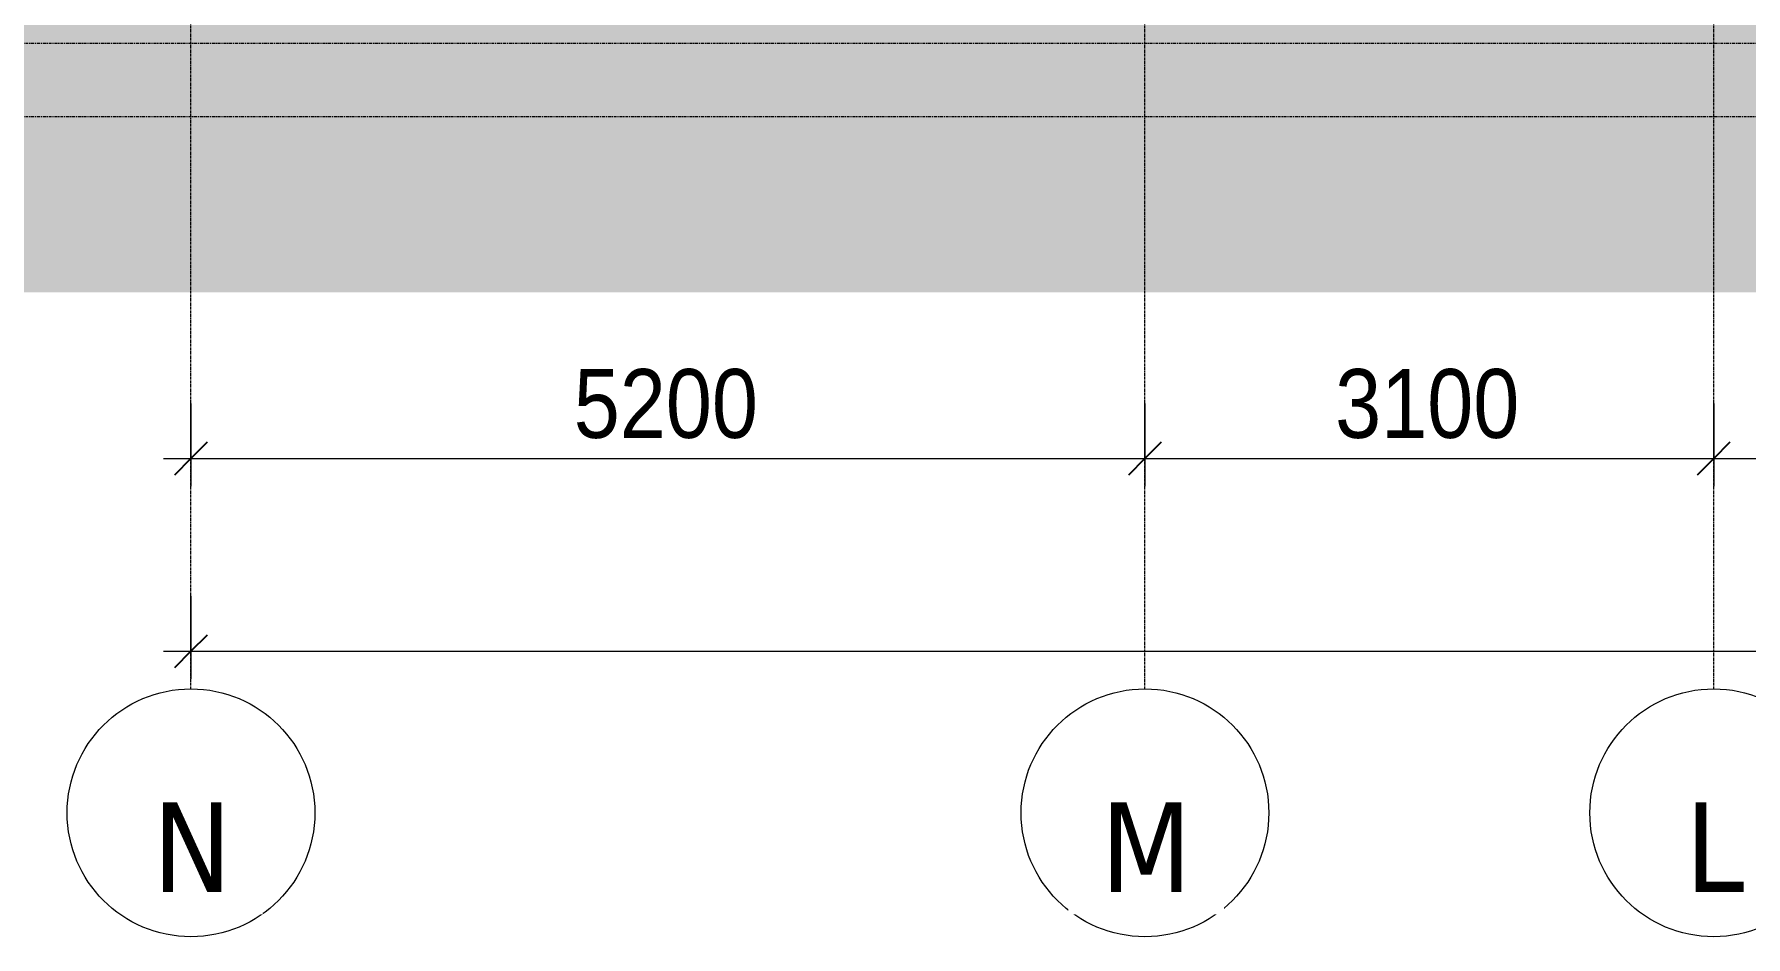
# Model space of a CAD drawing. Header units: millimetres. Extents: x 9199 to 175431, y -4466 to 35300.
# Drawn here: x 102047 to 111376, y -4466 to 450 of the extents above; entities that cross this region are included whole.
import ezdxf

# ---------------------------------------------------------------- set-up
doc = ezdxf.new("R2010")
doc.units = ezdxf.units.MM
doc.linetypes.add('Centre', pattern=[31.75, 6.35, -4.7625, 15.875, -4.7625])
doc.linetypes.add('Grid Line', pattern=[22.225, 12.7, -3.175, 3.175, -3.175])
for name, color, linetype, lineweight in [('A-ANNO-DIMS', 211, 'Continuous', 9), ('A-ANNO-DIMS-150', 211, 'Continuous', 9), ('A-DETL-GENF-2', 9, 'Continuous', 9), ('A-FLOR-LEVL-2', 51, 'Centre', 9), ('S-GRID-1', 1, 'Grid Line', 9), ('S-GRID-IDEN', 1, 'Continuous', 9)]:
    doc.layers.add(name, color=color, linetype=linetype, lineweight=lineweight)
doc.styles.add('Tahoma_B_1', font='tahomabd.ttf', dxfattribs={"height": 487.5})
doc.styles.add('UTM Avo', font='', dxfattribs={"width": 0.9, "height": 375})
doc.styles.get('UTM Avo').set_extended_font_data('UTM Avo')
doc.dimstyles.new('1_Dim_chi_tiet_2_5', dxfattribs={"dimscale": 304.8, "dimtxt": 374.737856, "dimasz": 0.590551, "dimexe": 0.492126, "dimexo": 0.0625, "dimgap": 0.049213, "dimtad": 1, "dimdec": 0, "dimrnd": 5, "dimzin": 0, "dimdsep": 46, "dimtxsty": 'UTM Avo', "dimblk1": 'OBLIQUE', "dimblk2": 'OBLIQUE', "dimsah": 1, "dimcen": 0.09, "dimdle": 0.492126, "dimazin": 0, "dimtfac": 1, "dimtdec": 4, "dimtix": 1, "dimtmove": 0, "dimatfit": 3, "dimfxl": 0.984252, "dimfxlon": 1, "dimtvp": 1, "dimtolj": 1, "dimtzin": 0, "dimarcsym": 2})

# ---------------------------------------------------------------- blocks, each defined once
blk = doc.blocks.new('Grid - M_Grid Head - Circle-353313-TKCS_MẶT ĐỨNG HƯỚNG TÂY')
at = {"layer": 'S-GRID-IDEN'}
blk.add_circle((-17236.9, -3790.8), 675, dxfattribs=at)
blk = doc.blocks.new('DIMBLOCK90-TKCS_MẶT ĐỨNG HƯỚNG TÂY')
at = {"layer": 'A-ANNO-DIMS-150'}
for p, q in [((102901.2, -1560.8), (102901.2, -2010.8)), ((102901.2, -1860.8), (102901.2, -1560.8)), ((108101.3, -1560.8), (108101.3, -2010.8)), ((108101.3, -1860.8), (108101.3, -1560.8)), ((102751.2, -1860.8), (108101.3, -1860.8))]:
    blk.add_line(p, q, dxfattribs=at)
at = {"layer": 'A-ANNO-DIMS-150', "lineweight": 25}
for p, q in [((102901.2, -1860.8), (102991.2, -1770.8)), ((108101.3, -1860.8), (108191.3, -1770.8)), ((102901.2, -1860.8), (102811.2, -1950.8)), ((108101.3, -1860.8), (108011.3, -1950.8))]:
    blk.add_line(p, q, dxfattribs=at)
at = {"layer": 'A-ANNO-DIMS-150', "color": 0, "insert": (104987.7, -1373.6), "char_height": 375, "width": 1232.471, "attachment_point": 1, "line_spacing_factor": 1.110334, "style": 'UTM Avo'}
blk.add_mtext('5200', dxfattribs=at)
blk = doc.blocks.new('_Oblique')
at = {"color": 0, "linetype": 'ByBlock', "lineweight": -2}
blk.add_line((-0.5, -0.5), (0.5, 0.5), dxfattribs=at)
blk = doc.blocks.new('DIMBLOCK91-TKCS_MẶT ĐỨNG HƯỚNG TÂY')
at = {"layer": 'A-ANNO-DIMS-150'}
for p, q in [((108101.3, -1560.8), (108101.3, -2010.8)), ((108101.3, -1860.8), (108101.3, -1560.8)), ((111201.2, -1560.8), (111201.2, -2010.8)), ((111201.2, -1860.8), (111201.2, -1560.8)), ((108101.3, -1860.8), (111201.2, -1860.8))]:
    blk.add_line(p, q, dxfattribs=at)
at = {"layer": 'A-ANNO-DIMS-150', "lineweight": 25}
for p, q in [((108101.3, -1860.8), (108191.3, -1770.8)), ((111201.2, -1860.8), (111291.2, -1770.8)), ((108101.3, -1860.8), (108011.3, -1950.8)), ((111201.2, -1860.8), (111111.2, -1950.8))]:
    blk.add_line(p, q, dxfattribs=at)
at = {"layer": 'A-ANNO-DIMS-150', "color": 0, "insert": (109137.7, -1373.6), "char_height": 375, "width": 1232.471, "attachment_point": 1, "line_spacing_factor": 1.110334, "style": 'UTM Avo'}
blk.add_mtext('3100', dxfattribs=at)
blk = doc.blocks.new('DIMBLOCK92-TKCS_MẶT ĐỨNG HƯỚNG TÂY')
at = {"layer": 'A-ANNO-DIMS-150'}
for p, q in [((111201.2, -1560.8), (111201.2, -2010.8)), ((111201.2, -1860.8), (111201.2, -1560.8)), ((119401.2, -1560.8), (119401.2, -2010.8)), ((119401.2, -1860.8), (119401.2, -1560.8)), ((111201.2, -1860.8), (119401.2, -1860.8))]:
    blk.add_line(p, q, dxfattribs=at)
at = {"layer": 'A-ANNO-DIMS-150', "lineweight": 25}
for p, q in [((111201.2, -1860.8), (111291.2, -1770.8)), ((119401.2, -1860.8), (119491.2, -1770.8)), ((111201.2, -1860.8), (111111.2, -1950.8)), ((119401.2, -1860.8), (119311.2, -1950.8))]:
    blk.add_line(p, q, dxfattribs=at)
at = {"layer": 'A-ANNO-DIMS-150', "color": 0, "insert": (114787.7, -1373.6), "char_height": 375, "width": 1232.471, "attachment_point": 1, "line_spacing_factor": 1.110334, "style": 'UTM Avo'}
blk.add_mtext('8200', dxfattribs=at)
blk = doc.blocks.new('DIMBLOCK106-TKCS_MẶT ĐỨNG HƯỚNG TÂY')
at = {"layer": 'A-ANNO-DIMS-150'}
for p, q in [((102901.2, -2610.8), (102901.2, -3060.8)), ((102901.2, -2910.8), (102901.2, -2610.8)), ((163901.2, -2610.8), (163901.2, -3060.8)), ((163901.2, -2910.8), (163901.2, -2610.8)), ((102751.2, -2910.8), (164051.2, -2910.8))]:
    blk.add_line(p, q, dxfattribs=at)
at = {"layer": 'A-ANNO-DIMS-150', "lineweight": 25}
for p, q in [((102901.2, -2910.8), (102991.2, -2820.8)), ((163901.2, -2910.8), (163991.2, -2820.8)), ((102901.2, -2910.8), (102811.2, -3000.8)), ((163901.2, -2910.8), (163811.2, -3000.8))]:
    blk.add_line(p, q, dxfattribs=at)
at = {"layer": 'A-ANNO-DIMS-150', "color": 0, "insert": (132759.3, -2423.6), "char_height": 375, "width": 1540.589, "attachment_point": 1, "line_spacing_factor": 1.110334, "style": 'UTM Avo'}
blk.add_mtext('61000', dxfattribs=at)

msp = doc.modelspace()

# ---------------------------------------------------------------- hatches: boundary and pattern name
at = {"layer": 'A-DETL-GENF-2'}
h = msp.add_hatch(dxfattribs=at)
h.set_pattern_fill('FP_33', color=256, style=0, pattern_type=2)
h.set_pattern_definition([(0, (129582.6, 1200), (725.805, 725.805), [725.805, -725.805]), (0, (129582.6, 1472.2), (725.805, 725.805), [725.805, -725.805]), (0, (129582.6, 1744.35), (725.805, 725.805), [725.805, -725.805]), (90, (129673.3, 1835.1), (-725.805, 725.805), [725.805, -725.805]), (90, (129945.5, 1835.1), (-725.805, 725.805), [725.805, -725.805]), (90, (130217.7, 1835.1), (-725.805, 725.805), [725.805, -725.805])])
h.paths.add_polyline_path([(100378.3, -955.5), (168101.5, -955.5), (168101.5, 500), (100378.3, 500), (100378.3, -407.6)])

# ---------------------------------------------------------------- linework, layer by layer
at = {"layer": 'A-FLOR-LEVL-2'}
for p, q in [((171939.1, 400), (96540.4, 400)), ((170034.1, 0), (96540.4, 0))]:
    msp.add_line(p, q, dxfattribs=at)
at = {"layer": 'S-GRID-1'}
for p, q in [((102901.2, -3115.8), (102901.2, 634.2)), ((108101.3, -3115.8), (108101.3, 634.2)), ((111201.2, -3115.8), (111201.2, 634.2))]:
    msp.add_line(p, q, dxfattribs=at)

# ---------------------------------------------------------------- block references
at = {"layer": 'S-GRID-IDEN'}
for p in [(120138.2, 0), (125338.2, 0), (128438.2, 0)]:
    msp.add_blockref('Grid - M_Grid Head - Circle-353313-TKCS_MẶT ĐỨNG HƯỚNG TÂY', p, dxfattribs=at)

# ---------------------------------------------------------------- dimensions: what is measured, and where the dimension line sits
at = {"layer": 'A-ANNO-DIMS'}
for base, p1, p2, override, picture, middle in [((108101.3, -1860.8), (102901.2, -1560.8), (108101.3, -1560.8), {"dimpost": '<>', "dimfxl": 5200.050696}, 'DIMBLOCK90-TKCS_MẶT ĐỨNG HƯỚNG TÂY', (105501.3, -1651.7)), ((111201.2, -1860.8), (108101.3, -1560.8), (111201.2, -1560.8), {"dimpost": '<>', "dimfxl": 3099.949304}, 'DIMBLOCK91-TKCS_MẶT ĐỨNG HƯỚNG TÂY', (109651.3, -1651.7)), ((119401.2, -1860.8), (111201.2, -1560.8), (119401.2, -1560.8), {"dimpost": '<>', "dimfxl": 8200}, 'DIMBLOCK92-TKCS_MẶT ĐỨNG HƯỚNG TÂY', (115301.2, -1651.7)), ((163901.2, -2910.8), (102901.2, -2610.8), (163901.2, -2610.8), {"dimpost": '<>', "dimfxl": 61000}, 'DIMBLOCK106-TKCS_MẶT ĐỨNG HƯỚNG TÂY', (133401.2, -2701.7))]:
    dim = msp.add_linear_dim(base=base, p1=p1, p2=p2, dimstyle='1_Dim_chi_tiet_2_5', override=override, dxfattribs=at)
    dim.commit()
    dim.dimension.update_dxf_attribs({"geometry": picture, "text_midpoint": middle})

# ---------------------------------------------------------------- next in the draw order: texts
at = {"layer": 'S-GRID-IDEN', "char_height": 487.5, "attachment_point": 5, "line_spacing_factor": 0.996129, "style": 'Tahoma_B_1', "bg_fill": 3, "box_fill_scale": 1.25, "bg_fill_color": 256, "bg_fill_true_color": 13158600, "bg_fill_transparency": 0}
for s, insert, width in [('\\pt1904.99887,3809.99775,5715.0015,7620.00037,9524.99925,11429.99813,13335.00187,15240.00075,17144.99962,19049.9985,20955.00225,22860.00112,24765,26669.99887,28574.99775,30480.0015,32385.00037,34289.99925,36194.99812,38100.00187,40005.00075,41909.99962,43814.9985,45720.00225,47625.00112,49530,51434.99887,53339.99775,55245.0015,57150.00037,59054.99925,60959.99812;N', (102907.5, -3978), 526.5), ('\\pt1904.99887,3809.99775,5715.0015,7620.00037,9524.99925,11429.99813,13335.00187,15240.00075,17144.99962,19049.9985,20955.00225,22860.00112,24765,26669.99887,28574.99775,30480.0015,32385.00037,34289.99925,36194.99812,38100.00187,40005.00075,41909.99962,43814.9985,45720.00225,47625.00112,49530,51434.99887,53339.99775,55245.0015,57150.00037,59054.99925,60959.99812;M', (108107.6, -3978), 606), ('\\pt1904.99887,3809.99775,5715.0015,7620.00037,9524.99925,11429.99813,13335.00187,15240.00075,17144.99962,19049.9985,20955.00225,22860.00112,24765,26669.99887,28574.99775,30480.0015,32385.00037,34289.99925,36194.99812,38100.00187,40005.00075,41909.99962,43814.9985,45720.00225,47625.00112,49530,51434.99887,53339.99775,55245.0015,57150.00037,59054.99925,60959.99812;L', (111207.5, -3978), 387)]:
    msp.add_mtext(s, dxfattribs=dict(at, insert=insert, width=width))

doc.saveas('drawing.dxf')
